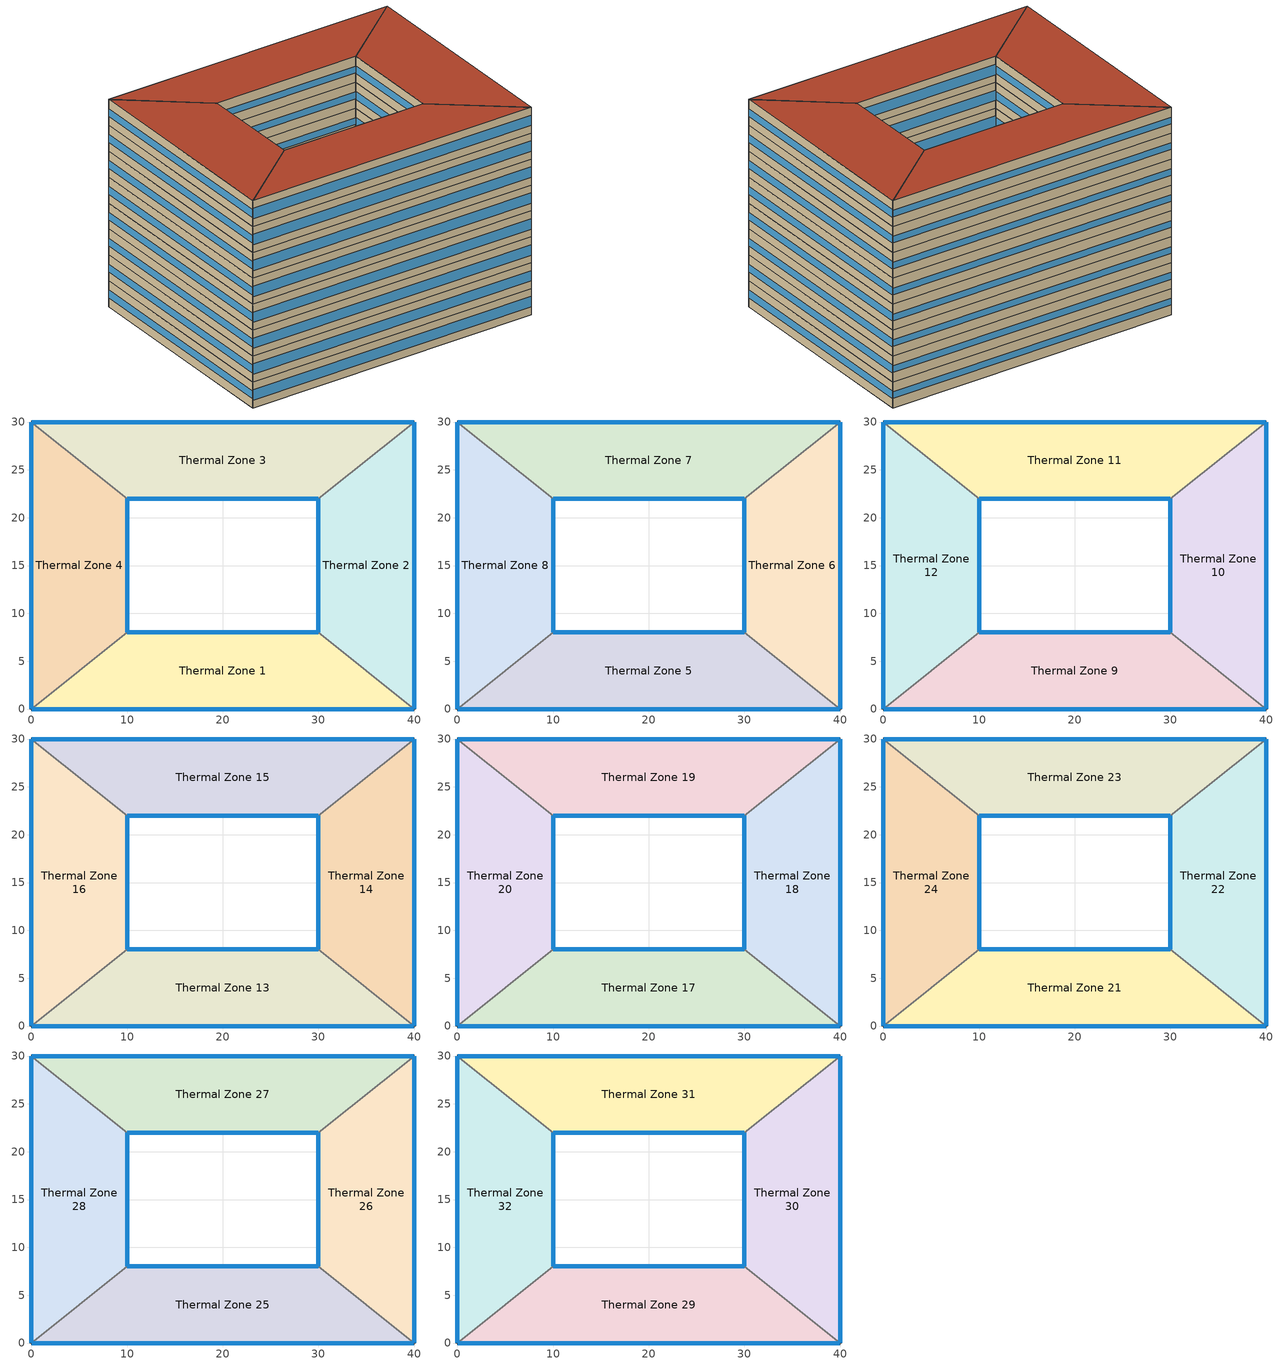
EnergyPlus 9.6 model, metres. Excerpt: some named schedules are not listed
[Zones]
Thermal Zone 1
 floor ground (ExtSlabCarpet): 0,0 10,8 30,8 40,0 z0
 wall outside (Ext Wall): 30,8 10,8 / 0,0 40,0 z0:3.5
 wall to Thermal Zone 4 (Interior Wall): 10,8 0,0 z0:3.5
 wall to Thermal Zone 2 (Interior Wall): 40,0 30,8 z0:3.5
 window (Ext Window): 29.99,8 10.01,8 / 0.01,0 39.99,0 z1.05:2.45
Thermal Zone 2
 floor ground (ExtSlabCarpet): 30,8 30,22 40,30 40,0 z0
 wall outside (Ext Wall): 30,22 30,8 / 40,0 40,30 z0:3.5
 wall to Thermal Zone 3 (Interior Wall): 40,30 30,22 z0:3.5
 window (Ext Window): 30,21.99 30,8.01 / 40,0.01 40,29.99 z1.22:2.27
Thermal Zone 3
 floor ground (ExtSlabCarpet): 10,22 0,30 40,30 30,22 z0
 wall outside (Ext Wall): 40,30 0,30 / 10,22 30,22 z0:3.5
 wall to Thermal Zone 4 (Interior Wall): 0,30 10,22 z0:3.5
 window (Ext Window): 39.99,30 0.01,30 / 10.01,22 29.99,22 z1.31:2.19
Thermal Zone 4
 floor ground (ExtSlabCarpet): 0,30 10,22 10,8 0,0 z0
 wall outside (Ext Wall): 10,8 10,22 / 0,30 0,0 z0:3.5
 window (Ext Window): 10,8.01 10,21.99 / 0,29.99 0,0.01 z1.22:2.27
Thermal Zone 5
 floor to Thermal Zone 1 (Interior Floor): 0,0 10,8 30,8 40,0 z3.5
 wall outside (Ext Wall): 30,8 10,8 / 0,0 40,0 z3.5:7
 wall to Thermal Zone 8 (Interior Wall): 10,8 0,0 z3.5:7
 wall to Thermal Zone 6 (Interior Wall): 40,0 30,8 z3.5:7
 window (Ext Window): 29.99,8 10.01,8 / 0.01,0 39.99,0 z4.55:5.95
Thermal Zone 6
 floor to Thermal Zone 2 (Interior Floor): 30,8 30,22 40,30 40,0 z3.5
 wall outside (Ext Wall): 30,22 30,8 / 40,0 40,30 z3.5:7
 wall to Thermal Zone 7 (Interior Wall): 40,30 30,22 z3.5:7
 window (Ext Window): 30,21.99 30,8.01 / 40,0.01 40,29.99 z4.72:5.77
Thermal Zone 7
 floor to Thermal Zone 3 (Interior Floor): 10,22 0,30 40,30 30,22 z3.5
 wall outside (Ext Wall): 40,30 0,30 / 10,22 30,22 z3.5:7
 wall to Thermal Zone 8 (Interior Wall): 0,30 10,22 z3.5:7
 window (Ext Window): 39.99,30 0.01,30 / 10.01,22 29.99,22 z4.81:5.69
Thermal Zone 8
 floor to Thermal Zone 4 (Interior Floor): 0,30 10,22 10,8 0,0 z3.5
 wall outside (Ext Wall): 10,8 10,22 / 0,30 0,0 z3.5:7
 window (Ext Window): 10,8.01 10,21.99 / 0,29.99 0,0.01 z4.72:5.77
Thermal Zone 9
 floor to Thermal Zone 5 (Interior Floor): 0,0 10,8 30,8 40,0 z7
 wall outside (Ext Wall): 30,8 10,8 / 0,0 40,0 z7:10.5
 wall to Thermal Zone 12 (Interior Wall): 10,8 0,0 z7:10.5
 wall to Thermal Zone 10 (Interior Wall): 40,0 30,8 z7:10.5
 window (Ext Window): 29.99,8 10.01,8 / 0.01,0 39.99,0 z8.05:9.45
Thermal Zone 10
 floor to Thermal Zone 6 (Interior Floor): 30,8 30,22 40,30 40,0 z7
 wall outside (Ext Wall): 30,22 30,8 / 40,0 40,30 z7:10.5
 wall to Thermal Zone 11 (Interior Wall): 40,30 30,22 z7:10.5
 window (Ext Window): 30,21.99 30,8.01 / 40,0.01 40,29.99 z8.22:9.27
Thermal Zone 11
 floor to Thermal Zone 7 (Interior Floor): 10,22 0,30 40,30 30,22 z7
 wall outside (Ext Wall): 40,30 0,30 / 10,22 30,22 z7:10.5
 wall to Thermal Zone 12 (Interior Wall): 0,30 10,22 z7:10.5
 window (Ext Window): 39.99,30 0.01,30 / 10.01,22 29.99,22 z8.31:9.19
Thermal Zone 12
 floor to Thermal Zone 8 (Interior Floor): 0,30 10,22 10,8 0,0 z7
 wall outside (Ext Wall): 10,8 10,22 / 0,30 0,0 z7:10.5
 window (Ext Window): 10,8.01 10,21.99 / 0,29.99 0,0.01 z8.22:9.27
Thermal Zone 13
 floor to Thermal Zone 9 (Interior Floor): 0,0 10,8 30,8 40,0 z10.5
 wall outside (Ext Wall): 30,8 10,8 / 0,0 40,0 z10.5:14
 wall to Thermal Zone 16 (Interior Wall): 10,8 0,0 z10.5:14
 wall to Thermal Zone 14 (Interior Wall): 40,0 30,8 z10.5:14
 window (Ext Window): 29.99,8 10.01,8 / 0.01,0 39.99,0 z11.55:12.95
Thermal Zone 14
 floor to Thermal Zone 10 (Interior Floor): 30,8 30,22 40,30 40,0 z10.5
 wall outside (Ext Wall): 30,22 30,8 / 40,0 40,30 z10.5:14
 wall to Thermal Zone 15 (Interior Wall): 40,30 30,22 z10.5:14
 window (Ext Window): 30,21.99 30,8.01 / 40,0.01 40,29.99 z11.72:12.77
Thermal Zone 15
 floor to Thermal Zone 11 (Interior Floor): 10,22 0,30 40,30 30,22 z10.5
 wall outside (Ext Wall): 40,30 0,30 / 10,22 30,22 z10.5:14
 wall to Thermal Zone 16 (Interior Wall): 0,30 10,22 z10.5:14
 window (Ext Window): 39.99,30 0.01,30 / 10.01,22 29.99,22 z11.81:12.69
Thermal Zone 16
 floor to Thermal Zone 12 (Interior Floor): 0,30 10,22 10,8 0,0 z10.5
 wall outside (Ext Wall): 10,8 10,22 / 0,30 0,0 z10.5:14
 window (Ext Window): 10,8.01 10,21.99 / 0,29.99 0,0.01 z11.72:12.77
Thermal Zone 17
 floor to Thermal Zone 13 (Interior Floor): 0,0 10,8 30,8 40,0 z14
 wall outside (Ext Wall): 30,8 10,8 / 0,0 40,0 z14:17.5
 wall to Thermal Zone 20 (Interior Wall): 10,8 0,0 z14:17.5
 wall to Thermal Zone 18 (Interior Wall): 40,0 30,8 z14:17.5
 window (Ext Window): 29.99,8 10.01,8 / 0.01,0 39.99,0 z15.05:16.45
Thermal Zone 18
 floor to Thermal Zone 14 (Interior Floor): 30,8 30,22 40,30 40,0 z14
 wall outside (Ext Wall): 30,22 30,8 / 40,0 40,30 z14:17.5
 wall to Thermal Zone 19 (Interior Wall): 40,30 30,22 z14:17.5
 window (Ext Window): 30,21.99 30,8.01 / 40,0.01 40,29.99 z15.22:16.27
Thermal Zone 19
 floor to Thermal Zone 15 (Interior Floor): 10,22 0,30 40,30 30,22 z14
 wall outside (Ext Wall): 40,30 0,30 / 10,22 30,22 z14:17.5
 wall to Thermal Zone 20 (Interior Wall): 0,30 10,22 z14:17.5
 window (Ext Window): 39.99,30 0.01,30 / 10.01,22 29.99,22 z15.31:16.19
Thermal Zone 20
 floor to Thermal Zone 16 (Interior Floor): 0,30 10,22 10,8 0,0 z14
 wall outside (Ext Wall): 10,8 10,22 / 0,30 0,0 z14:17.5
 window (Ext Window): 10,8.01 10,21.99 / 0,29.99 0,0.01 z15.22:16.27
Thermal Zone 21
 floor to Thermal Zone 17 (Interior Floor): 0,0 10,8 30,8 40,0 z17.5
 wall outside (Ext Wall): 30,8 10,8 / 0,0 40,0 z17.5:21
 wall to Thermal Zone 24 (Interior Wall): 10,8 0,0 z17.5:21
 wall to Thermal Zone 22 (Interior Wall): 40,0 30,8 z17.5:21
 window (Ext Window): 29.99,8 10.01,8 / 0.01,0 39.99,0 z18.55:19.95
Thermal Zone 22
 floor to Thermal Zone 18 (Interior Floor): 30,8 30,22 40,30 40,0 z17.5
 wall outside (Ext Wall): 30,22 30,8 / 40,0 40,30 z17.5:21
 wall to Thermal Zone 23 (Interior Wall): 40,30 30,22 z17.5:21
 window (Ext Window): 30,21.99 30,8.01 / 40,0.01 40,29.99 z18.72:19.77
Thermal Zone 23
 floor to Thermal Zone 19 (Interior Floor): 10,22 0,30 40,30 30,22 z17.5
 wall outside (Ext Wall): 40,30 0,30 / 10,22 30,22 z17.5:21
 wall to Thermal Zone 24 (Interior Wall): 0,30 10,22 z17.5:21
 window (Ext Window): 39.99,30 0.01,30 / 10.01,22 29.99,22 z18.81:19.69
Thermal Zone 24
 floor to Thermal Zone 20 (Interior Floor): 0,30 10,22 10,8 0,0 z17.5
 wall outside (Ext Wall): 10,8 10,22 / 0,30 0,0 z17.5:21
 window (Ext Window): 10,8.01 10,21.99 / 0,29.99 0,0.01 z18.72:19.77
Thermal Zone 25
 floor to Thermal Zone 21 (Interior Floor): 0,0 10,8 30,8 40,0 z21
 wall outside (Ext Wall): 30,8 10,8 / 0,0 40,0 z21:24.5
 wall to Thermal Zone 28 (Interior Wall): 10,8 0,0 z21:24.5
 wall to Thermal Zone 26 (Interior Wall): 40,0 30,8 z21:24.5
 window (Ext Window): 29.99,8 10.01,8 / 0.01,0 39.99,0 z22.05:23.45
Thermal Zone 26
 floor to Thermal Zone 22 (Interior Floor): 30,8 30,22 40,30 40,0 z21
 wall outside (Ext Wall): 30,22 30,8 / 40,0 40,30 z21:24.5
 wall to Thermal Zone 27 (Interior Wall): 40,30 30,22 z21:24.5
 window (Ext Window): 30,21.99 30,8.01 / 40,0.01 40,29.99 z22.22:23.27
Thermal Zone 27
 floor to Thermal Zone 23 (Interior Floor): 10,22 0,30 40,30 30,22 z21
 wall outside (Ext Wall): 40,30 0,30 / 10,22 30,22 z21:24.5
 wall to Thermal Zone 28 (Interior Wall): 0,30 10,22 z21:24.5
 window (Ext Window): 39.99,30 0.01,30 / 10.01,22 29.99,22 z22.31:23.19
Thermal Zone 28
 floor to Thermal Zone 24 (Interior Floor): 0,30 10,22 10,8 0,0 z21
 wall outside (Ext Wall): 10,8 10,22 / 0,30 0,0 z21:24.5
 window (Ext Window): 10,8.01 10,21.99 / 0,29.99 0,0.01 z22.22:23.27
Thermal Zone 29
 floor to Thermal Zone 25 (Interior Floor): 0,0 10,8 30,8 40,0 z24.5
 wall outside (Ext Wall): 30,8 10,8 / 0,0 40,0 z24.5:28
 wall to Thermal Zone 32 (Interior Wall): 10,8 0,0 z24.5:28
 wall to Thermal Zone 30 (Interior Wall): 40,0 30,8 z24.5:28
 window (Ext Window): 29.99,8 10.01,8 / 0.01,0 39.99,0 z25.55:26.95
 roof outside (Ext Roof): 40,0 30,8 10,8 0,0 z28
Thermal Zone 30
 floor to Thermal Zone 26 (Interior Floor): 30,8 30,22 40,30 40,0 z24.5
 wall outside (Ext Wall): 30,22 30,8 / 40,0 40,30 z24.5:28
 wall to Thermal Zone 31 (Interior Wall): 40,30 30,22 z24.5:28
 window (Ext Window): 30,21.99 30,8.01 / 40,0.01 40,29.99 z25.72:26.77
 roof outside (Ext Roof): 40,0 40,30 30,22 30,8 z28
Thermal Zone 31
 floor to Thermal Zone 27 (Interior Floor): 10,22 0,30 40,30 30,22 z24.5
 wall outside (Ext Wall): 40,30 0,30 / 10,22 30,22 z24.5:28
 wall to Thermal Zone 32 (Interior Wall): 0,30 10,22 z24.5:28
 window (Ext Window): 39.99,30 0.01,30 / 10.01,22 29.99,22 z25.81:26.69
 roof outside (Ext Roof): 30,22 40,30 0,30 10,22 z28
Thermal Zone 32
 floor to Thermal Zone 28 (Interior Floor): 0,30 10,22 10,8 0,0 z24.5
 wall outside (Ext Wall): 10,8 10,22 / 0,30 0,0 z24.5:28
 window (Ext Window): 10,8.01 10,21.99 / 0,29.99 0,0.01 z25.72:26.77
 roof outside (Ext Roof): 0,0 10,8 10,22 0,30 z28
[Building]
Building 1: North Axis {deg}=-0
[Site:Location]
Washington Dc Dulles IntL Ar: Latitude {deg}=38.98; Longitude {deg}=-77.47; Time Zone {hr}=-5; Elevation {m}=82
[SizingPeriod:DesignDay] Month=7; Day of Month=21; Day Type=SummerDesignDay; Daily Dry-Bulb Temperature Range {deltaC}=14.4; Dry-Bulb Temperature Range Modifier Type=DefaultMultipliers; Barometric Pressure {Pa}=86790; Wind Speed {m/s}=5; Wind Direction {deg}=340; Rain Indicator=No; Snow Indicator=No; Daylight Saving Time Indicator=No; Solar Model Indicator=ASHRAETau; ASHRAE Clear Sky Optical Depth for Beam Irradiance (taub)=0.339; ASHRAE Clear Sky Optical Depth for Diffuse Irradiance (taud)=2.366; Begin Environment Reset Mode=FullResetAtBeginEnvironment
Name | Maximum Dry-Bulb Temperature {C} | Humidity Condition Type | Wetbulb or DewPoint at Maximum Dry-Bulb {C} | Enthalpy at Maximum Dry-Bulb {J/kg}
SALT-LAKE-CITY-IAP Ann Clg .4% Condns DB=>MWB | 36.5 | Wetbulb | 17.1
SALT-LAKE-CITY-IAP Ann Clg .4% Condns DP=>MDB | 22.5 | Dewpoint | 15.6
SALT-LAKE-CITY-IAP Ann Clg .4% Condns Enth=>MDB | 30.8 | Enthalpy |  | 59300
SALT-LAKE-CITY-IAP Ann Clg .4% Condns WB=>MDB | 31.2 | Wetbulb | 19
[Material] Thermal Absorptance=0.9
Name | Roughness | Thickness m | Conductivity W/m-K | Density kg/m3 | Specific Heat J/kg-K | Solar Absorptance | Visible Absorptance
wall concrete | MediumRough | 0.2 | 0.5 | 2243 | 837 | 0.65 | 0.65
roof concrete | MediumRough | 0.25 | 0.5 | 2243 | 837 | 0.65 | 0.65
Wall Insulation [30]; Roof Insulation [30] | MediumRough | 0.1693 | 0.049 | 265 | 836.8 | 0.7 | 0.7
F16 Acoustic tile | MediumSmooth | 0.0191 | 0.06 | 368 | 590 | 0.3 | 0.3
M11 100mm lightweight concrete | MediumRough | 0.1016 | 0.53 | 1280 | 840 | 0.5 | 0.5
MAT-CC05 4 HW CONCRETE | Rough | 0.1016 | 1.311 | 2240 | 836.8 | 0.85 | 0.85
G01a 19mm gypsum board | MediumSmooth | 0.019 | 0.16 | 800 | 1090 | 0.4 | 0.4
[Material:AirGap]
Name | Thermal Resistance m2-K/W
F04 Wall air space resistance | 0.15
F05 Ceiling air space resistance | 0.18
[Material:NoMass]
CP02 CARPET PAD: Roughness=Smooth; Thermal Resistance m2-K/W=0.1; Thermal Absorptance=0.9; Solar Absorptance=0.8; Visible Absorptance=0.8
[WindowMaterial:SimpleGlazingSystem]
Window Material Simple Glazing System: U-Factor W/m2-K=1.8; Solar Heat Gain Coefficient=0.35
[Construction]
Ext Roof: roof concrete, Roof Insulation [30]
Ext Wall: wall concrete, Wall Insulation [30]
Ext Window: Window Material Simple Glazing System
ExtSlabCarpet: MAT-CC05 4 HW CONCRETE, CP02 CARPET PAD
Interior Floor: F16 Acoustic tile, F05 Ceiling air space resistance, M11 100mm lightweight concrete
Interior Wall: G01a 19mm gypsum board, F04 Wall air space resistance, G01a 19mm gypsum board
[Zone]
Thermal Zone 1; Thermal Zone 2; Thermal Zone 3; Thermal Zone 4: 0, 0, 0, 0, , 1, , , , , , Yes
Thermal Zone 5; Thermal Zone 6; Thermal Zone 7; Thermal Zone 8: 0, 0, 0, 3.5, , 1, , , , , , Yes
Thermal Zone 9; Thermal Zone 10; Thermal Zone 11; Thermal Zone 12: 0, 0, 0, 7, , 1, , , , , , Yes
Thermal Zone 13; Thermal Zone 14; Thermal Zone 15; Thermal Zone 16: 0, 0, 0, 10.5, , 1, , , , , , Yes
Thermal Zone 17; Thermal Zone 18; Thermal Zone 19; Thermal Zone 20: 0, 0, 0, 14, , 1, , , , , , Yes
Thermal Zone 21; Thermal Zone 22; Thermal Zone 23; Thermal Zone 24: 0, 0, 0, 17.5, , 1, , , , , , Yes
Thermal Zone 25; Thermal Zone 26; Thermal Zone 27; Thermal Zone 28: 0, 0, 0, 21, , 1, , , , , , Yes
Thermal Zone 29; Thermal Zone 30; Thermal Zone 31; Thermal Zone 32: 0, 0, 0, 24.5, , 1, , , , , , Yes
[ZoneControl:Thermostat] Temperature Difference Between Cutout And Setpoint deltaC=0
Name | Zone or ZoneList | Control Type Schedule | Control 1
Thermal Zone 1 Thermostat | Thermal Zone 1 | Thermal Zone 1 Thermostat Schedule | Thermostat Setpoint Dual Setpoint 1
Thermal Zone 2 Thermostat | Thermal Zone 2 | Thermal Zone 2 Thermostat Schedule | Thermostat Setpoint Dual Setpoint 2
Thermal Zone 3 Thermostat | Thermal Zone 3 | Thermal Zone 3 Thermostat Schedule | Thermostat Setpoint Dual Setpoint 3
Thermal Zone 4 Thermostat | Thermal Zone 4 | Thermal Zone 4 Thermostat Schedule | Thermostat Setpoint Dual Setpoint 4
Thermal Zone 5 Thermostat | Thermal Zone 5 | Thermal Zone 5 Thermostat Schedule | Thermostat Setpoint Dual Setpoint 5
Thermal Zone 6 Thermostat | Thermal Zone 6 | Thermal Zone 6 Thermostat Schedule | Thermostat Setpoint Dual Setpoint 6
Thermal Zone 7 Thermostat | Thermal Zone 7 | Thermal Zone 7 Thermostat Schedule | Thermostat Setpoint Dual Setpoint 7
Thermal Zone 8 Thermostat | Thermal Zone 8 | Thermal Zone 8 Thermostat Schedule | Thermostat Setpoint Dual Setpoint 8
Thermal Zone 9 Thermostat | Thermal Zone 9 | Thermal Zone 9 Thermostat Schedule | Thermostat Setpoint Dual Setpoint 9
Thermal Zone 10 Thermostat | Thermal Zone 10 | Thermal Zone 10 Thermostat Schedule | Thermostat Setpoint Dual Setpoint 10
Thermal Zone 11 Thermostat | Thermal Zone 11 | Thermal Zone 11 Thermostat Schedule | Thermostat Setpoint Dual Setpoint 11
Thermal Zone 12 Thermostat | Thermal Zone 12 | Thermal Zone 12 Thermostat Schedule | Thermostat Setpoint Dual Setpoint 12
Thermal Zone 13 Thermostat | Thermal Zone 13 | Thermal Zone 13 Thermostat Schedule | Thermostat Setpoint Dual Setpoint 13
Thermal Zone 14 Thermostat | Thermal Zone 14 | Thermal Zone 14 Thermostat Schedule | Thermostat Setpoint Dual Setpoint 14
Thermal Zone 15 Thermostat | Thermal Zone 15 | Thermal Zone 15 Thermostat Schedule | Thermostat Setpoint Dual Setpoint 15
Thermal Zone 16 Thermostat | Thermal Zone 16 | Thermal Zone 16 Thermostat Schedule | Thermostat Setpoint Dual Setpoint 16
Thermal Zone 17 Thermostat | Thermal Zone 17 | Thermal Zone 17 Thermostat Schedule | Thermostat Setpoint Dual Setpoint 17
Thermal Zone 18 Thermostat | Thermal Zone 18 | Thermal Zone 18 Thermostat Schedule | Thermostat Setpoint Dual Setpoint 18
Thermal Zone 19 Thermostat | Thermal Zone 19 | Thermal Zone 19 Thermostat Schedule | Thermostat Setpoint Dual Setpoint 19
Thermal Zone 20 Thermostat | Thermal Zone 20 | Thermal Zone 20 Thermostat Schedule | Thermostat Setpoint Dual Setpoint 20
Thermal Zone 21 Thermostat | Thermal Zone 21 | Thermal Zone 21 Thermostat Schedule | Thermostat Setpoint Dual Setpoint 21
Thermal Zone 22 Thermostat | Thermal Zone 22 | Thermal Zone 22 Thermostat Schedule | Thermostat Setpoint Dual Setpoint 22
Thermal Zone 23 Thermostat | Thermal Zone 23 | Thermal Zone 23 Thermostat Schedule | Thermostat Setpoint Dual Setpoint 23
Thermal Zone 24 Thermostat | Thermal Zone 24 | Thermal Zone 24 Thermostat Schedule | Thermostat Setpoint Dual Setpoint 24
Thermal Zone 25 Thermostat | Thermal Zone 25 | Thermal Zone 25 Thermostat Schedule | Thermostat Setpoint Dual Setpoint 25
Thermal Zone 26 Thermostat | Thermal Zone 26 | Thermal Zone 26 Thermostat Schedule | Thermostat Setpoint Dual Setpoint 26
Thermal Zone 27 Thermostat | Thermal Zone 27 | Thermal Zone 27 Thermostat Schedule | Thermostat Setpoint Dual Setpoint 27
Thermal Zone 28 Thermostat | Thermal Zone 28 | Thermal Zone 28 Thermostat Schedule | Thermostat Setpoint Dual Setpoint 28
Thermal Zone 29 Thermostat | Thermal Zone 29 | Thermal Zone 29 Thermostat Schedule | Thermostat Setpoint Dual Setpoint 29
Thermal Zone 30 Thermostat | Thermal Zone 30 | Thermal Zone 30 Thermostat Schedule | Thermostat Setpoint Dual Setpoint 30
Thermal Zone 31 Thermostat | Thermal Zone 31 | Thermal Zone 31 Thermostat Schedule | Thermostat Setpoint Dual Setpoint 31
Thermal Zone 32 Thermostat | Thermal Zone 32 | Thermal Zone 32 Thermostat Schedule | Thermostat Setpoint Dual Setpoint 32
[ThermostatSetpoint:DualSetpoint]
Name | Heating Setpoint Temperature Schedule | Cooling Setpoint Temperature Schedule
Thermostat Setpoint Dual Setpoint 1 | HtgSetp 1 | ClgSetp 1
Thermostat Setpoint Dual Setpoint 2 | HtgSetp 2 | ClgSetp 2
Thermostat Setpoint Dual Setpoint 3 | HtgSetp 3 | ClgSetp 3
Thermostat Setpoint Dual Setpoint 4 | HtgSetp 4 | ClgSetp 4
Thermostat Setpoint Dual Setpoint 5 | HtgSetp 5 | ClgSetp 5
Thermostat Setpoint Dual Setpoint 6 | HtgSetp 6 | ClgSetp 6
Thermostat Setpoint Dual Setpoint 7 | HtgSetp 7 | ClgSetp 7
Thermostat Setpoint Dual Setpoint 8 | HtgSetp 8 | ClgSetp 8
Thermostat Setpoint Dual Setpoint 9 | HtgSetp 9 | ClgSetp 9
Thermostat Setpoint Dual Setpoint 10 | HtgSetp 10 | ClgSetp 10
Thermostat Setpoint Dual Setpoint 11 | HtgSetp 11 | ClgSetp 11
Thermostat Setpoint Dual Setpoint 12 | HtgSetp 12 | ClgSetp 12
Thermostat Setpoint Dual Setpoint 13 | HtgSetp 13 | ClgSetp 13
Thermostat Setpoint Dual Setpoint 14 | HtgSetp 14 | ClgSetp 14
Thermostat Setpoint Dual Setpoint 15 | HtgSetp 15 | ClgSetp 15
Thermostat Setpoint Dual Setpoint 16 | HtgSetp 16 | ClgSetp 16
Thermostat Setpoint Dual Setpoint 17 | HtgSetp 17 | ClgSetp 17
Thermostat Setpoint Dual Setpoint 18 | HtgSetp 18 | ClgSetp 18
Thermostat Setpoint Dual Setpoint 19 | HtgSetp 19 | ClgSetp 19
Thermostat Setpoint Dual Setpoint 20 | HtgSetp 20 | ClgSetp 20
Thermostat Setpoint Dual Setpoint 21 | HtgSetp 21 | ClgSetp 21
Thermostat Setpoint Dual Setpoint 22 | HtgSetp 22 | ClgSetp 22
Thermostat Setpoint Dual Setpoint 23 | HtgSetp 23 | ClgSetp 23
Thermostat Setpoint Dual Setpoint 24 | HtgSetp 24 | ClgSetp 24
Thermostat Setpoint Dual Setpoint 25 | HtgSetp 25 | ClgSetp 25
Thermostat Setpoint Dual Setpoint 26 | HtgSetp 26 | ClgSetp 26
Thermostat Setpoint Dual Setpoint 27 | HtgSetp 27 | ClgSetp 27
Thermostat Setpoint Dual Setpoint 28 | HtgSetp 28 | ClgSetp 28
Thermostat Setpoint Dual Setpoint 29 | HtgSetp 29 | ClgSetp 29
Thermostat Setpoint Dual Setpoint 30 | HtgSetp 30 | ClgSetp 30
Thermostat Setpoint Dual Setpoint 31 | HtgSetp 31 | ClgSetp 31
Thermostat Setpoint Dual Setpoint 32 | HtgSetp 32 | ClgSetp 32
[Zone equipment]
Thermal Zone 1: VRF Zone Terminal 1
Thermal Zone 2: VRF Zone Terminal 2
Thermal Zone 3: VRF Zone Terminal 3
Thermal Zone 4: VRF Zone Terminal 4
Thermal Zone 5: VRF Zone Terminal 5
Thermal Zone 6: VRF Zone Terminal 6
Thermal Zone 7: VRF Zone Terminal 7
Thermal Zone 8: VRF Zone Terminal 8
Thermal Zone 9: VRF Zone Terminal 9
Thermal Zone 10: VRF Zone Terminal 10
Thermal Zone 11: VRF Zone Terminal 11
Thermal Zone 12: VRF Zone Terminal 12
Thermal Zone 13: VRF Zone Terminal 13
Thermal Zone 14: VRF Zone Terminal 14
Thermal Zone 15: VRF Zone Terminal 15
Thermal Zone 16: VRF Zone Terminal 16
Thermal Zone 17: VRF Zone Terminal 17
Thermal Zone 18: VRF Zone Terminal 18
Thermal Zone 19: VRF Zone Terminal 19
Thermal Zone 20: VRF Zone Terminal 20
Thermal Zone 21: VRF Zone Terminal 21
Thermal Zone 22: VRF Zone Terminal 22
Thermal Zone 23: VRF Zone Terminal 23
Thermal Zone 24: VRF Zone Terminal 24
Thermal Zone 25: VRF Zone Terminal 25
Thermal Zone 26: VRF Zone Terminal 26
Thermal Zone 27: VRF Zone Terminal 27
Thermal Zone 28: VRF Zone Terminal 28
Thermal Zone 29: VRF Zone Terminal 29
Thermal Zone 30: VRF Zone Terminal 30
Thermal Zone 31: VRF Zone Terminal 31
Thermal Zone 32: VRF Zone Terminal 32
[Sizing:Zone] Zone Cooling Design Supply Air Temperature Input Method=SupplyAirTemperature; Zone Cooling Design Supply Air Temperature C=14; Zone Cooling Design Supply Air Temperature Difference deltaC=11.11; Zone Heating Design Supply Air Temperature Input Method=SupplyAirTemperature; Zone Heating Design Supply Air Temperature C=45; Zone Heating Design Supply Air Temperature Difference deltaC=11.11; Zone Cooling Design Supply Air Humidity Ratio kgWater/kgDryAir=0.0085; Zone Heating Design Supply Air Humidity Ratio kgWater/kgDryAir=0.008; Cooling Design Air Flow Method=DesignDay; Cooling Design Air Flow Rate m3/s=0; Cooling Minimum Air Flow per Zone Floor Area m3/s-m2=0.000762; Cooling Minimum Air Flow m3/s=0; Cooling Minimum Air Flow Fraction=0; Heating Design Air Flow Method=DesignDay; Heating Design Air Flow Rate m3/s=0; Heating Maximum Air Flow per Zone Floor Area m3/s-m2=0.002032; Heating Maximum Air Flow m3/s=0.141576; Heating Maximum Air Flow Fraction=0.3; Account for Dedicated Outdoor Air System=No
Name | Design Specification Outdoor Air Object
Thermal Zone 1 | Ventilation 1
Thermal Zone 2 | Ventilation 2
Thermal Zone 3 | Ventilation 3
Thermal Zone 4 | Ventilation 4
Thermal Zone 5 | Ventilation 5
Thermal Zone 6 | Ventilation 6
Thermal Zone 7 | Ventilation 7
Thermal Zone 8 | Ventilation 8
Thermal Zone 9 | Ventilation 9
Thermal Zone 10 | Ventilation 10
Thermal Zone 11 | Ventilation 11
Thermal Zone 12 | Ventilation 12
Thermal Zone 13 | Ventilation 13
Thermal Zone 14 | Ventilation 14
Thermal Zone 15 | Ventilation 15
Thermal Zone 16 | Ventilation 16
Thermal Zone 17 | Ventilation 17
Thermal Zone 18 | Ventilation 18
Thermal Zone 19 | Ventilation 19
Thermal Zone 20 | Ventilation 20
Thermal Zone 21 | Ventilation 21
Thermal Zone 22 | Ventilation 22
Thermal Zone 23 | Ventilation 23
Thermal Zone 24 | Ventilation 24
Thermal Zone 25 | Ventilation 25
Thermal Zone 26 | Ventilation 26
Thermal Zone 27 | Ventilation 27
Thermal Zone 28 | Ventilation 28
Thermal Zone 29 | Ventilation 29
Thermal Zone 30 | Ventilation 30
Thermal Zone 31 | Ventilation 31
Thermal Zone 32 | Ventilation 32
[DesignSpecification:OutdoorAir] Outdoor Air Method=Sum; Outdoor Air Flow per Person m3/s-person=0; Outdoor Air Flow per Zone Floor Area m3/s-m2=0; Outdoor Air Flow per Zone m3/s=0; Outdoor Air Flow Air Changes per Hour 1/hr=1.2
Ventilation 1; Ventilation 2; Ventilation 3; Ventilation 4; Ventilation 5; Ventilation 6; Ventilation 7; Ventilation 8; Ventilation 9; Ventilation 10; Ventilation 11; Ventilation 12; Ventilation 13; Ventilation 14; Ventilation 15; Ventilation 16; Ventilation 17; Ventilation 18; Ventilation 19; Ventilation 20; Ventilation 21; Ventilation 22; Ventilation 23; Ventilation 24; Ventilation 25; Ventilation 26; Ventilation 27; Ventilation 28; Ventilation 29; Ventilation 30; Ventilation 31; Ventilation 32
[Schedule:Week:Daily]
HtgSetp 1 Week Rule - Jan1-Dec31: HtgSetp Default Schedule 1, HtgSetp Default Schedule 1, HtgSetp Default Schedule 1, HtgSetp Default Schedule 1, HtgSetp Default Schedule 1, HtgSetp Default Schedule 1, HtgSetp Default Schedule 1, HtgSetp Default Schedule 1, HtgSetp Summer Design Day 1, HtgSetp Winter Design Day 1, HtgSetp Default Schedule 1, HtgSetp Default Schedule 1
ClgSetp 1 Week Rule - Jan1-Dec31: ClgSetp Default Schedule 1, ClgSetp Default Schedule 1, ClgSetp Default Schedule 1, ClgSetp Default Schedule 1, ClgSetp Default Schedule 1, ClgSetp Default Schedule 1, ClgSetp Default Schedule 1, ClgSetp Default Schedule 1, ClgSetp Summer Design Day 1, ClgSetp Winter Design Day 1, ClgSetp Default Schedule 1, ClgSetp Default Schedule 1
HtgSetp 2 Week Rule - Jan1-Dec31: HtgSetp Default Schedule 2, HtgSetp Default Schedule 2, HtgSetp Default Schedule 2, HtgSetp Default Schedule 2, HtgSetp Default Schedule 2, HtgSetp Default Schedule 2, HtgSetp Default Schedule 2, HtgSetp Default Schedule 2, HtgSetp Summer Design Day 2, HtgSetp Winter Design Day 2, HtgSetp Default Schedule 2, HtgSetp Default Schedule 2
ClgSetp 2 Week Rule - Jan1-Dec31: ClgSetp Default Schedule 2, ClgSetp Default Schedule 2, ClgSetp Default Schedule 2, ClgSetp Default Schedule 2, ClgSetp Default Schedule 2, ClgSetp Default Schedule 2, ClgSetp Default Schedule 2, ClgSetp Default Schedule 2, ClgSetp Summer Design Day 2, ClgSetp Winter Design Day 2, ClgSetp Default Schedule 2, ClgSetp Default Schedule 2
HtgSetp 3 Week Rule - Jan1-Dec31: HtgSetp Default Schedule 3, HtgSetp Default Schedule 3, HtgSetp Default Schedule 3, HtgSetp Default Schedule 3, HtgSetp Default Schedule 3, HtgSetp Default Schedule 3, HtgSetp Default Schedule 3, HtgSetp Default Schedule 3, HtgSetp Summer Design Day 3, HtgSetp Winter Design Day 3, HtgSetp Default Schedule 3, HtgSetp Default Schedule 3
ClgSetp 3 Week Rule - Jan1-Dec31: ClgSetp Default Schedule 3, ClgSetp Default Schedule 3, ClgSetp Default Schedule 3, ClgSetp Default Schedule 3, ClgSetp Default Schedule 3, ClgSetp Default Schedule 3, ClgSetp Default Schedule 3, ClgSetp Default Schedule 3, ClgSetp Summer Design Day 3, ClgSetp Winter Design Day 3, ClgSetp Default Schedule 3, ClgSetp Default Schedule 3
HtgSetp 4 Week Rule - Jan1-Dec31: HtgSetp Default Schedule 4, HtgSetp Default Schedule 4, HtgSetp Default Schedule 4, HtgSetp Default Schedule 4, HtgSetp Default Schedule 4, HtgSetp Default Schedule 4, HtgSetp Default Schedule 4, HtgSetp Default Schedule 4, HtgSetp Summer Design Day 4, HtgSetp Winter Design Day 4, HtgSetp Default Schedule 4, HtgSetp Default Schedule 4
ClgSetp 4 Week Rule - Jan1-Dec31: ClgSetp Default Schedule 4, ClgSetp Default Schedule 4, ClgSetp Default Schedule 4, ClgSetp Default Schedule 4, ClgSetp Default Schedule 4, ClgSetp Default Schedule 4, ClgSetp Default Schedule 4, ClgSetp Default Schedule 4, ClgSetp Summer Design Day 4, ClgSetp Winter Design Day 4, ClgSetp Default Schedule 4, ClgSetp Default Schedule 4
HtgSetp 5 Week Rule - Jan1-Dec31: HtgSetp Default Schedule 5, HtgSetp Default Schedule 5, HtgSetp Default Schedule 5, HtgSetp Default Schedule 5, HtgSetp Default Schedule 5, HtgSetp Default Schedule 5, HtgSetp Default Schedule 5, HtgSetp Default Schedule 5, HtgSetp Summer Design Day 5, HtgSetp Winter Design Day 5, HtgSetp Default Schedule 5, HtgSetp Default Schedule 5
ClgSetp 5 Week Rule - Jan1-Dec31: ClgSetp Default Schedule 5, ClgSetp Default Schedule 5, ClgSetp Default Schedule 5, ClgSetp Default Schedule 5, ClgSetp Default Schedule 5, ClgSetp Default Schedule 5, ClgSetp Default Schedule 5, ClgSetp Default Schedule 5, ClgSetp Summer Design Day 5, ClgSetp Winter Design Day 5, ClgSetp Default Schedule 5, ClgSetp Default Schedule 5
HtgSetp 6 Week Rule - Jan1-Dec31: HtgSetp Default Schedule 6, HtgSetp Default Schedule 6, HtgSetp Default Schedule 6, HtgSetp Default Schedule 6, HtgSetp Default Schedule 6, HtgSetp Default Schedule 6, HtgSetp Default Schedule 6, HtgSetp Default Schedule 6, HtgSetp Summer Design Day 6, HtgSetp Winter Design Day 6, HtgSetp Default Schedule 6, HtgSetp Default Schedule 6
ClgSetp 6 Week Rule - Jan1-Dec31: ClgSetp Default Schedule 6, ClgSetp Default Schedule 6, ClgSetp Default Schedule 6, ClgSetp Default Schedule 6, ClgSetp Default Schedule 6, ClgSetp Default Schedule 6, ClgSetp Default Schedule 6, ClgSetp Default Schedule 6, ClgSetp Summer Design Day 6, ClgSetp Winter Design Day 6, ClgSetp Default Schedule 6, ClgSetp Default Schedule 6
HtgSetp 7 Week Rule - Jan1-Dec31: HtgSetp Default Schedule 7, HtgSetp Default Schedule 7, HtgSetp Default Schedule 7, HtgSetp Default Schedule 7, HtgSetp Default Schedule 7, HtgSetp Default Schedule 7, HtgSetp Default Schedule 7, HtgSetp Default Schedule 7, HtgSetp Summer Design Day 7, HtgSetp Winter Design Day 7, HtgSetp Default Schedule 7, HtgSetp Default Schedule 7
ClgSetp 7 Week Rule - Jan1-Dec31: ClgSetp Default Schedule 7, ClgSetp Default Schedule 7, ClgSetp Default Schedule 7, ClgSetp Default Schedule 7, ClgSetp Default Schedule 7, ClgSetp Default Schedule 7, ClgSetp Default Schedule 7, ClgSetp Default Schedule 7, ClgSetp Summer Design Day 7, ClgSetp Winter Design Day 7, ClgSetp Default Schedule 7, ClgSetp Default Schedule 7
HtgSetp 8 Week Rule - Jan1-Dec31: HtgSetp Default Schedule 8, HtgSetp Default Schedule 8, HtgSetp Default Schedule 8, HtgSetp Default Schedule 8, HtgSetp Default Schedule 8, HtgSetp Default Schedule 8, HtgSetp Default Schedule 8, HtgSetp Default Schedule 8, HtgSetp Summer Design Day 8, HtgSetp Winter Design Day 8, HtgSetp Default Schedule 8, HtgSetp Default Schedule 8
ClgSetp 8 Week Rule - Jan1-Dec31: ClgSetp Default Schedule 8, ClgSetp Default Schedule 8, ClgSetp Default Schedule 8, ClgSetp Default Schedule 8, ClgSetp Default Schedule 8, ClgSetp Default Schedule 8, ClgSetp Default Schedule 8, ClgSetp Default Schedule 8, ClgSetp Summer Design Day 8, ClgSetp Winter Design Day 8, ClgSetp Default Schedule 8, ClgSetp Default Schedule 8
HtgSetp 9 Week Rule - Jan1-Dec31: HtgSetp Default Schedule 9, HtgSetp Default Schedule 9, HtgSetp Default Schedule 9, HtgSetp Default Schedule 9, HtgSetp Default Schedule 9, HtgSetp Default Schedule 9, HtgSetp Default Schedule 9, HtgSetp Default Schedule 9, HtgSetp Summer Design Day 9, HtgSetp Winter Design Day 9, HtgSetp Default Schedule 9, HtgSetp Default Schedule 9
ClgSetp 9 Week Rule - Jan1-Dec31: ClgSetp Default Schedule 9, ClgSetp Default Schedule 9, ClgSetp Default Schedule 9, ClgSetp Default Schedule 9, ClgSetp Default Schedule 9, ClgSetp Default Schedule 9, ClgSetp Default Schedule 9, ClgSetp Default Schedule 9, ClgSetp Summer Design Day 9, ClgSetp Winter Design Day 9, ClgSetp Default Schedule 9, ClgSetp Default Schedule 9
HtgSetp 10 Week Rule - Jan1-Dec31: HtgSetp Default Schedule 10, HtgSetp Default Schedule 10, HtgSetp Default Schedule 10, HtgSetp Default Schedule 10, HtgSetp Default Schedule 10, HtgSetp Default Schedule 10, HtgSetp Default Schedule 10, HtgSetp Default Schedule 10, HtgSetp Summer Design Day 10, HtgSetp Winter Design Day 10, HtgSetp Default Schedule 10, HtgSetp Default Schedule 10
ClgSetp 10 Week Rule - Jan1-Dec31: ClgSetp Default Schedule 10, ClgSetp Default Schedule 10, ClgSetp Default Schedule 10, ClgSetp Default Schedule 10, ClgSetp Default Schedule 10, ClgSetp Default Schedule 10, ClgSetp Default Schedule 10, ClgSetp Default Schedule 10, ClgSetp Summer Design Day 10, ClgSetp Winter Design Day 10, ClgSetp Default Schedule 10, ClgSetp Default Schedule 10
HtgSetp 11 Week Rule - Jan1-Dec31: HtgSetp Default Schedule 11, HtgSetp Default Schedule 11, HtgSetp Default Schedule 11, HtgSetp Default Schedule 11, HtgSetp Default Schedule 11, HtgSetp Default Schedule 11, HtgSetp Default Schedule 11, HtgSetp Default Schedule 11, HtgSetp Summer Design Day 11, HtgSetp Winter Design Day 11, HtgSetp Default Schedule 11, HtgSetp Default Schedule 11
ClgSetp 11 Week Rule - Jan1-Dec31: ClgSetp Default Schedule 11, ClgSetp Default Schedule 11, ClgSetp Default Schedule 11, ClgSetp Default Schedule 11, ClgSetp Default Schedule 11, ClgSetp Default Schedule 11, ClgSetp Default Schedule 11, ClgSetp Default Schedule 11, ClgSetp Summer Design Day 11, ClgSetp Winter Design Day 11, ClgSetp Default Schedule 11, ClgSetp Default Schedule 11
HtgSetp 12 Week Rule - Jan1-Dec31: HtgSetp Default Schedule 12, HtgSetp Default Schedule 12, HtgSetp Default Schedule 12, HtgSetp Default Schedule 12, HtgSetp Default Schedule 12, HtgSetp Default Schedule 12, HtgSetp Default Schedule 12, HtgSetp Default Schedule 12, HtgSetp Summer Design Day 12, HtgSetp Winter Design Day 12, HtgSetp Default Schedule 12, HtgSetp Default Schedule 12
ClgSetp 12 Week Rule - Jan1-Dec31: ClgSetp Default Schedule 12, ClgSetp Default Schedule 12, ClgSetp Default Schedule 12, ClgSetp Default Schedule 12, ClgSetp Default Schedule 12, ClgSetp Default Schedule 12, ClgSetp Default Schedule 12, ClgSetp Default Schedule 12, ClgSetp Summer Design Day 12, ClgSetp Winter Design Day 12, ClgSetp Default Schedule 12, ClgSetp Default Schedule 12
HtgSetp 13 Week Rule - Jan1-Dec31: HtgSetp Default Schedule 13, HtgSetp Default Schedule 13, HtgSetp Default Schedule 13, HtgSetp Default Schedule 13, HtgSetp Default Schedule 13, HtgSetp Default Schedule 13, HtgSetp Default Schedule 13, HtgSetp Default Schedule 13, HtgSetp Summer Design Day 13, HtgSetp Winter Design Day 13, HtgSetp Default Schedule 13, HtgSetp Default Schedule 13
ClgSetp 13 Week Rule - Jan1-Dec31: ClgSetp Default Schedule 13, ClgSetp Default Schedule 13, ClgSetp Default Schedule 13, ClgSetp Default Schedule 13, ClgSetp Default Schedule 13, ClgSetp Default Schedule 13, ClgSetp Default Schedule 13, ClgSetp Default Schedule 13, ClgSetp Summer Design Day 13, ClgSetp Winter Design Day 13, ClgSetp Default Schedule 13, ClgSetp Default Schedule 13
HtgSetp 14 Week Rule - Jan1-Dec31: HtgSetp Default Schedule 14, HtgSetp Default Schedule 14, HtgSetp Default Schedule 14, HtgSetp Default Schedule 14, HtgSetp Default Schedule 14, HtgSetp Default Schedule 14, HtgSetp Default Schedule 14, HtgSetp Default Schedule 14, HtgSetp Summer Design Day 14, HtgSetp Winter Design Day 14, HtgSetp Default Schedule 14, HtgSetp Default Schedule 14
ClgSetp 14 Week Rule - Jan1-Dec31: ClgSetp Default Schedule 14, ClgSetp Default Schedule 14, ClgSetp Default Schedule 14, ClgSetp Default Schedule 14, ClgSetp Default Schedule 14, ClgSetp Default Schedule 14, ClgSetp Default Schedule 14, ClgSetp Default Schedule 14, ClgSetp Summer Design Day 14, ClgSetp Winter Design Day 14, ClgSetp Default Schedule 14, ClgSetp Default Schedule 14
HtgSetp 15 Week Rule - Jan1-Dec31: HtgSetp Default Schedule 15, HtgSetp Default Schedule 15, HtgSetp Default Schedule 15, HtgSetp Default Schedule 15, HtgSetp Default Schedule 15, HtgSetp Default Schedule 15, HtgSetp Default Schedule 15, HtgSetp Default Schedule 15, HtgSetp Summer Design Day 15, HtgSetp Winter Design Day 15, HtgSetp Default Schedule 15, HtgSetp Default Schedule 15
ClgSetp 15 Week Rule - Jan1-Dec31: ClgSetp Default Schedule 15, ClgSetp Default Schedule 15, ClgSetp Default Schedule 15, ClgSetp Default Schedule 15, ClgSetp Default Schedule 15, ClgSetp Default Schedule 15, ClgSetp Default Schedule 15, ClgSetp Default Schedule 15, ClgSetp Summer Design Day 15, ClgSetp Winter Design Day 15, ClgSetp Default Schedule 15, ClgSetp Default Schedule 15
HtgSetp 16 Week Rule - Jan1-Dec31: HtgSetp Default Schedule 16, HtgSetp Default Schedule 16, HtgSetp Default Schedule 16, HtgSetp Default Schedule 16, HtgSetp Default Schedule 16, HtgSetp Default Schedule 16, HtgSetp Default Schedule 16, HtgSetp Default Schedule 16, HtgSetp Summer Design Day 16, HtgSetp Winter Design Day 16, HtgSetp Default Schedule 16, HtgSetp Default Schedule 16
ClgSetp 16 Week Rule - Jan1-Dec31: ClgSetp Default Schedule 16, ClgSetp Default Schedule 16, ClgSetp Default Schedule 16, ClgSetp Default Schedule 16, ClgSetp Default Schedule 16, ClgSetp Default Schedule 16, ClgSetp Default Schedule 16, ClgSetp Default Schedule 16, ClgSetp Summer Design Day 16, ClgSetp Winter Design Day 16, ClgSetp Default Schedule 16, ClgSetp Default Schedule 16
HtgSetp 17 Week Rule - Jan1-Dec31: HtgSetp Default Schedule 17, HtgSetp Default Schedule 17, HtgSetp Default Schedule 17, HtgSetp Default Schedule 17, HtgSetp Default Schedule 17, HtgSetp Default Schedule 17, HtgSetp Default Schedule 17, HtgSetp Default Schedule 17, HtgSetp Summer Design Day 17, HtgSetp Winter Design Day 17, HtgSetp Default Schedule 17, HtgSetp Default Schedule 17
ClgSetp 17 Week Rule - Jan1-Dec31: ClgSetp Default Schedule 17, ClgSetp Default Schedule 17, ClgSetp Default Schedule 17, ClgSetp Default Schedule 17, ClgSetp Default Schedule 17, ClgSetp Default Schedule 17, ClgSetp Default Schedule 17, ClgSetp Default Schedule 17, ClgSetp Summer Design Day 17, ClgSetp Winter Design Day 17, ClgSetp Default Schedule 17, ClgSetp Default Schedule 17
HtgSetp 18 Week Rule - Jan1-Dec31: HtgSetp Default Schedule 18, HtgSetp Default Schedule 18, HtgSetp Default Schedule 18, HtgSetp Default Schedule 18, HtgSetp Default Schedule 18, HtgSetp Default Schedule 18, HtgSetp Default Schedule 18, HtgSetp Default Schedule 18, HtgSetp Summer Design Day 18, HtgSetp Winter Design Day 18, HtgSetp Default Schedule 18, HtgSetp Default Schedule 18
ClgSetp 18 Week Rule - Jan1-Dec31: ClgSetp Default Schedule 18, ClgSetp Default Schedule 18, ClgSetp Default Schedule 18, ClgSetp Default Schedule 18, ClgSetp Default Schedule 18, ClgSetp Default Schedule 18, ClgSetp Default Schedule 18, ClgSetp Default Schedule 18, ClgSetp Summer Design Day 18, ClgSetp Winter Design Day 18, ClgSetp Default Schedule 18, ClgSetp Default Schedule 18
HtgSetp 19 Week Rule - Jan1-Dec31: HtgSetp Default Schedule 19, HtgSetp Default Schedule 19, HtgSetp Default Schedule 19, HtgSetp Default Schedule 19, HtgSetp Default Schedule 19, HtgSetp Default Schedule 19, HtgSetp Default Schedule 19, HtgSetp Default Schedule 19, HtgSetp Summer Design Day 19, HtgSetp Winter Design Day 19, HtgSetp Default Schedule 19, HtgSetp Default Schedule 19
ClgSetp 19 Week Rule - Jan1-Dec31: ClgSetp Default Schedule 19, ClgSetp Default Schedule 19, ClgSetp Default Schedule 19, ClgSetp Default Schedule 19, ClgSetp Default Schedule 19, ClgSetp Default Schedule 19, ClgSetp Default Schedule 19, ClgSetp Default Schedule 19, ClgSetp Summer Design Day 19, ClgSetp Winter Design Day 19, ClgSetp Default Schedule 19, ClgSetp Default Schedule 19
HtgSetp 20 Week Rule - Jan1-Dec31: HtgSetp Default Schedule 20, HtgSetp Default Schedule 20, HtgSetp Default Schedule 20, HtgSetp Default Schedule 20, HtgSetp Default Schedule 20, HtgSetp Default Schedule 20, HtgSetp Default Schedule 20, HtgSetp Default Schedule 20, HtgSetp Summer Design Day 20, HtgSetp Winter Design Day 20, HtgSetp Default Schedule 20, HtgSetp Default Schedule 20
ClgSetp 20 Week Rule - Jan1-Dec31: ClgSetp Default Schedule 20, ClgSetp Default Schedule 20, ClgSetp Default Schedule 20, ClgSetp Default Schedule 20, ClgSetp Default Schedule 20, ClgSetp Default Schedule 20, ClgSetp Default Schedule 20, ClgSetp Default Schedule 20, ClgSetp Summer Design Day 20, ClgSetp Winter Design Day 20, ClgSetp Default Schedule 20, ClgSetp Default Schedule 20
HtgSetp 21 Week Rule - Jan1-Dec31: HtgSetp Default Schedule 21, HtgSetp Default Schedule 21, HtgSetp Default Schedule 21, HtgSetp Default Schedule 21, HtgSetp Default Schedule 21, HtgSetp Default Schedule 21, HtgSetp Default Schedule 21, HtgSetp Default Schedule 21, HtgSetp Summer Design Day 21, HtgSetp Winter Design Day 21, HtgSetp Default Schedule 21, HtgSetp Default Schedule 21
ClgSetp 21 Week Rule - Jan1-Dec31: ClgSetp Default Schedule 21, ClgSetp Default Schedule 21, ClgSetp Default Schedule 21, ClgSetp Default Schedule 21, ClgSetp Default Schedule 21, ClgSetp Default Schedule 21, ClgSetp Default Schedule 21, ClgSetp Default Schedule 21, ClgSetp Summer Design Day 21, ClgSetp Winter Design Day 21, ClgSetp Default Schedule 21, ClgSetp Default Schedule 21
HtgSetp 22 Week Rule - Jan1-Dec31: HtgSetp Default Schedule 22, HtgSetp Default Schedule 22, HtgSetp Default Schedule 22, HtgSetp Default Schedule 22, HtgSetp Default Schedule 22, HtgSetp Default Schedule 22, HtgSetp Default Schedule 22, HtgSetp Default Schedule 22, HtgSetp Summer Design Day 22, HtgSetp Winter Design Day 22, HtgSetp Default Schedule 22, HtgSetp Default Schedule 22
ClgSetp 22 Week Rule - Jan1-Dec31: ClgSetp Default Schedule 22, ClgSetp Default Schedule 22, ClgSetp Default Schedule 22, ClgSetp Default Schedule 22, ClgSetp Default Schedule 22, ClgSetp Default Schedule 22, ClgSetp Default Schedule 22, ClgSetp Default Schedule 22, ClgSetp Summer Design Day 22, ClgSetp Winter Design Day 22, ClgSetp Default Schedule 22, ClgSetp Default Schedule 22
HtgSetp 23 Week Rule - Jan1-Dec31: HtgSetp Default Schedule 23, HtgSetp Default Schedule 23, HtgSetp Default Schedule 23, HtgSetp Default Schedule 23, HtgSetp Default Schedule 23, HtgSetp Default Schedule 23, HtgSetp Default Schedule 23, HtgSetp Default Schedule 23, HtgSetp Summer Design Day 23, HtgSetp Winter Design Day 23, HtgSetp Default Schedule 23, HtgSetp Default Schedule 23
ClgSetp 23 Week Rule - Jan1-Dec31: ClgSetp Default Schedule 23, ClgSetp Default Schedule 23, ClgSetp Default Schedule 23, ClgSetp Default Schedule 23, ClgSetp Default Schedule 23, ClgSetp Default Schedule 23, ClgSetp Default Schedule 23, ClgSetp Default Schedule 23, ClgSetp Summer Design Day 23, ClgSetp Winter Design Day 23, ClgSetp Default Schedule 23, ClgSetp Default Schedule 23
HtgSetp 24 Week Rule - Jan1-Dec31: HtgSetp Default Schedule 24, HtgSetp Default Schedule 24, HtgSetp Default Schedule 24, HtgSetp Default Schedule 24, HtgSetp Default Schedule 24, HtgSetp Default Schedule 24, HtgSetp Default Schedule 24, HtgSetp Default Schedule 24, HtgSetp Summer Design Day 24, HtgSetp Winter Design Day 24, HtgSetp Default Schedule 24, HtgSetp Default Schedule 24
ClgSetp 24 Week Rule - Jan1-Dec31: ClgSetp Default Schedule 24, ClgSetp Default Schedule 24, ClgSetp Default Schedule 24, ClgSetp Default Schedule 24, ClgSetp Default Schedule 24, ClgSetp Default Schedule 24, ClgSetp Default Schedule 24, ClgSetp Default Schedule 24, ClgSetp Summer Design Day 24, ClgSetp Winter Design Day 24, ClgSetp Default Schedule 24, ClgSetp Default Schedule 24
HtgSetp 25 Week Rule - Jan1-Dec31: HtgSetp Default Schedule 25, HtgSetp Default Schedule 25, HtgSetp Default Schedule 25, HtgSetp Default Schedule 25, HtgSetp Default Schedule 25, HtgSetp Default Schedule 25, HtgSetp Default Schedule 25, HtgSetp Default Schedule 25, HtgSetp Summer Design Day 25, HtgSetp Winter Design Day 25, HtgSetp Default Schedule 25, HtgSetp Default Schedule 25
ClgSetp 25 Week Rule - Jan1-Dec31: ClgSetp Default Schedule 25, ClgSetp Default Schedule 25, ClgSetp Default Schedule 25, ClgSetp Default Schedule 25, ClgSetp Default Schedule 25, ClgSetp Default Schedule 25, ClgSetp Default Schedule 25, ClgSetp Default Schedule 25, ClgSetp Summer Design Day 25, ClgSetp Winter Design Day 25, ClgSetp Default Schedule 25, ClgSetp Default Schedule 25
HtgSetp 26 Week Rule - Jan1-Dec31: HtgSetp Default Schedule 26, HtgSetp Default Schedule 26, HtgSetp Default Schedule 26, HtgSetp Default Schedule 26, HtgSetp Default Schedule 26, HtgSetp Default Schedule 26, HtgSetp Default Schedule 26, HtgSetp Default Schedule 26, HtgSetp Summer Design Day 26, HtgSetp Winter Design Day 26, HtgSetp Default Schedule 26, HtgSetp Default Schedule 26
ClgSetp 26 Week Rule - Jan1-Dec31: ClgSetp Default Schedule 26, ClgSetp Default Schedule 26, ClgSetp Default Schedule 26, ClgSetp Default Schedule 26, ClgSetp Default Schedule 26, ClgSetp Default Schedule 26, ClgSetp Default Schedule 26, ClgSetp Default Schedule 26, ClgSetp Summer Design Day 26, ClgSetp Winter Design Day 26, ClgSetp Default Schedule 26, ClgSetp Default Schedule 26
HtgSetp 27 Week Rule - Jan1-Dec31: HtgSetp Default Schedule 27, HtgSetp Default Schedule 27, HtgSetp Default Schedule 27, HtgSetp Default Schedule 27, HtgSetp Default Schedule 27, HtgSetp Default Schedule 27, HtgSetp Default Schedule 27, HtgSetp Default Schedule 27, HtgSetp Summer Design Day 27, HtgSetp Winter Design Day 27, HtgSetp Default Schedule 27, HtgSetp Default Schedule 27
ClgSetp 27 Week Rule - Jan1-Dec31: ClgSetp Default Schedule 27, ClgSetp Default Schedule 27, ClgSetp Default Schedule 27, ClgSetp Default Schedule 27, ClgSetp Default Schedule 27, ClgSetp Default Schedule 27, ClgSetp Default Schedule 27, ClgSetp Default Schedule 27, ClgSetp Summer Design Day 27, ClgSetp Winter Design Day 27, ClgSetp Default Schedule 27, ClgSetp Default Schedule 27
HtgSetp 28 Week Rule - Jan1-Dec31: HtgSetp Default Schedule 28, HtgSetp Default Schedule 28, HtgSetp Default Schedule 28, HtgSetp Default Schedule 28, HtgSetp Default Schedule 28, HtgSetp Default Schedule 28, HtgSetp Default Schedule 28, HtgSetp Default Schedule 28, HtgSetp Summer Design Day 28, HtgSetp Winter Design Day 28, HtgSetp Default Schedule 28, HtgSetp Default Schedule 28
ClgSetp 28 Week Rule - Jan1-Dec31: ClgSetp Default Schedule 28, ClgSetp Default Schedule 28, ClgSetp Default Schedule 28, ClgSetp Default Schedule 28, ClgSetp Default Schedule 28, ClgSetp Default Schedule 28, ClgSetp Default Schedule 28, ClgSetp Default Schedule 28, ClgSetp Summer Design Day 28, ClgSetp Winter Design Day 28, ClgSetp Default Schedule 28, ClgSetp Default Schedule 28
HtgSetp 29 Week Rule - Jan1-Dec31: HtgSetp Default Schedule 29, HtgSetp Default Schedule 29, HtgSetp Default Schedule 29, HtgSetp Default Schedule 29, HtgSetp Default Schedule 29, HtgSetp Default Schedule 29, HtgSetp Default Schedule 29, HtgSetp Default Schedule 29, HtgSetp Summer Design Day 29, HtgSetp Winter Design Day 29, HtgSetp Default Schedule 29, HtgSetp Default Schedule 29
ClgSetp 29 Week Rule - Jan1-Dec31: ClgSetp Default Schedule 29, ClgSetp Default Schedule 29, ClgSetp Default Schedule 29, ClgSetp Default Schedule 29, ClgSetp Default Schedule 29, ClgSetp Default Schedule 29, ClgSetp Default Schedule 29, ClgSetp Default Schedule 29, ClgSetp Summer Design Day 29, ClgSetp Winter Design Day 29, ClgSetp Default Schedule 29, ClgSetp Default Schedule 29
HtgSetp 30 Week Rule - Jan1-Dec31: HtgSetp Default Schedule 30, HtgSetp Default Schedule 30, HtgSetp Default Schedule 30, HtgSetp Default Schedule 30, HtgSetp Default Schedule 30, HtgSetp Default Schedule 30, HtgSetp Default Schedule 30, HtgSetp Default Schedule 30, HtgSetp Summer Design Day 30, HtgSetp Winter Design Day 30, HtgSetp Default Schedule 30, HtgSetp Default Schedule 30
ClgSetp 30 Week Rule - Jan1-Dec31: ClgSetp Default Schedule 30, ClgSetp Default Schedule 30, ClgSetp Default Schedule 30, ClgSetp Default Schedule 30, ClgSetp Default Schedule 30, ClgSetp Default Schedule 30, ClgSetp Default Schedule 30, ClgSetp Default Schedule 30, ClgSetp Summer Design Day 30, ClgSetp Winter Design Day 30, ClgSetp Default Schedule 30, ClgSetp Default Schedule 30
[Schedule:Year]
HtgSetp 1: HtgSetp 1 Week Rule - Jan1-Dec31, 1, 1, 12, 31
ClgSetp 1: ClgSetp 1 Week Rule - Jan1-Dec31, 1, 1, 12, 31
HtgSetp 2: HtgSetp 2 Week Rule - Jan1-Dec31, 1, 1, 12, 31
ClgSetp 2: ClgSetp 2 Week Rule - Jan1-Dec31, 1, 1, 12, 31
HtgSetp 3: HtgSetp 3 Week Rule - Jan1-Dec31, 1, 1, 12, 31
ClgSetp 3: ClgSetp 3 Week Rule - Jan1-Dec31, 1, 1, 12, 31
HtgSetp 4: HtgSetp 4 Week Rule - Jan1-Dec31, 1, 1, 12, 31
ClgSetp 4: ClgSetp 4 Week Rule - Jan1-Dec31, 1, 1, 12, 31
HtgSetp 5: HtgSetp 5 Week Rule - Jan1-Dec31, 1, 1, 12, 31
ClgSetp 5: ClgSetp 5 Week Rule - Jan1-Dec31, 1, 1, 12, 31
HtgSetp 6: HtgSetp 6 Week Rule - Jan1-Dec31, 1, 1, 12, 31
ClgSetp 6: ClgSetp 6 Week Rule - Jan1-Dec31, 1, 1, 12, 31
HtgSetp 7: HtgSetp 7 Week Rule - Jan1-Dec31, 1, 1, 12, 31
ClgSetp 7: ClgSetp 7 Week Rule - Jan1-Dec31, 1, 1, 12, 31
HtgSetp 8: HtgSetp 8 Week Rule - Jan1-Dec31, 1, 1, 12, 31
ClgSetp 8: ClgSetp 8 Week Rule - Jan1-Dec31, 1, 1, 12, 31
HtgSetp 9: HtgSetp 9 Week Rule - Jan1-Dec31, 1, 1, 12, 31
ClgSetp 9: ClgSetp 9 Week Rule - Jan1-Dec31, 1, 1, 12, 31
HtgSetp 10: HtgSetp 10 Week Rule - Jan1-Dec31, 1, 1, 12, 31
ClgSetp 10: ClgSetp 10 Week Rule - Jan1-Dec31, 1, 1, 12, 31
HtgSetp 11: HtgSetp 11 Week Rule - Jan1-Dec31, 1, 1, 12, 31
ClgSetp 11: ClgSetp 11 Week Rule - Jan1-Dec31, 1, 1, 12, 31
HtgSetp 12: HtgSetp 12 Week Rule - Jan1-Dec31, 1, 1, 12, 31
ClgSetp 12: ClgSetp 12 Week Rule - Jan1-Dec31, 1, 1, 12, 31
HtgSetp 13: HtgSetp 13 Week Rule - Jan1-Dec31, 1, 1, 12, 31
ClgSetp 13: ClgSetp 13 Week Rule - Jan1-Dec31, 1, 1, 12, 31
HtgSetp 14: HtgSetp 14 Week Rule - Jan1-Dec31, 1, 1, 12, 31
ClgSetp 14: ClgSetp 14 Week Rule - Jan1-Dec31, 1, 1, 12, 31
HtgSetp 15: HtgSetp 15 Week Rule - Jan1-Dec31, 1, 1, 12, 31
ClgSetp 15: ClgSetp 15 Week Rule - Jan1-Dec31, 1, 1, 12, 31
HtgSetp 16: HtgSetp 16 Week Rule - Jan1-Dec31, 1, 1, 12, 31
ClgSetp 16: ClgSetp 16 Week Rule - Jan1-Dec31, 1, 1, 12, 31
HtgSetp 17: HtgSetp 17 Week Rule - Jan1-Dec31, 1, 1, 12, 31
ClgSetp 17: ClgSetp 17 Week Rule - Jan1-Dec31, 1, 1, 12, 31
HtgSetp 18: HtgSetp 18 Week Rule - Jan1-Dec31, 1, 1, 12, 31
ClgSetp 18: ClgSetp 18 Week Rule - Jan1-Dec31, 1, 1, 12, 31
HtgSetp 19: HtgSetp 19 Week Rule - Jan1-Dec31, 1, 1, 12, 31
ClgSetp 19: ClgSetp 19 Week Rule - Jan1-Dec31, 1, 1, 12, 31
HtgSetp 20: HtgSetp 20 Week Rule - Jan1-Dec31, 1, 1, 12, 31
ClgSetp 20: ClgSetp 20 Week Rule - Jan1-Dec31, 1, 1, 12, 31
HtgSetp 21: HtgSetp 21 Week Rule - Jan1-Dec31, 1, 1, 12, 31
ClgSetp 21: ClgSetp 21 Week Rule - Jan1-Dec31, 1, 1, 12, 31
HtgSetp 22: HtgSetp 22 Week Rule - Jan1-Dec31, 1, 1, 12, 31
ClgSetp 22: ClgSetp 22 Week Rule - Jan1-Dec31, 1, 1, 12, 31
HtgSetp 23: HtgSetp 23 Week Rule - Jan1-Dec31, 1, 1, 12, 31
ClgSetp 23: ClgSetp 23 Week Rule - Jan1-Dec31, 1, 1, 12, 31
HtgSetp 24: HtgSetp 24 Week Rule - Jan1-Dec31, 1, 1, 12, 31
ClgSetp 24: ClgSetp 24 Week Rule - Jan1-Dec31, 1, 1, 12, 31
HtgSetp 25: HtgSetp 25 Week Rule - Jan1-Dec31, 1, 1, 12, 31
ClgSetp 25: ClgSetp 25 Week Rule - Jan1-Dec31, 1, 1, 12, 31
HtgSetp 26: HtgSetp 26 Week Rule - Jan1-Dec31, 1, 1, 12, 31
ClgSetp 26: ClgSetp 26 Week Rule - Jan1-Dec31, 1, 1, 12, 31
HtgSetp 27: HtgSetp 27 Week Rule - Jan1-Dec31, 1, 1, 12, 31
ClgSetp 27: ClgSetp 27 Week Rule - Jan1-Dec31, 1, 1, 12, 31
HtgSetp 28: HtgSetp 28 Week Rule - Jan1-Dec31, 1, 1, 12, 31
ClgSetp 28: ClgSetp 28 Week Rule - Jan1-Dec31, 1, 1, 12, 31
HtgSetp 29: HtgSetp 29 Week Rule - Jan1-Dec31, 1, 1, 12, 31
ClgSetp 29: ClgSetp 29 Week Rule - Jan1-Dec31, 1, 1, 12, 31
HtgSetp 30: HtgSetp 30 Week Rule - Jan1-Dec31, 1, 1, 12, 31
ClgSetp 30: ClgSetp 30 Week Rule - Jan1-Dec31, 1, 1, 12, 31
HtgSetp 31: HtgSetp 31 Week Rule - Jan1-Dec31, 1, 1, 12, 31
ClgSetp 31: ClgSetp 31 Week Rule - Jan1-Dec31, 1, 1, 12, 31
HtgSetp 32: HtgSetp 32 Week Rule - Jan1-Dec31, 1, 1, 12, 31
ClgSetp 32: ClgSetp 32 Week Rule - Jan1-Dec31, 1, 1, 12, 31
[Schedule:Compact]
Thermal Zone 1 Thermostat Schedule; Thermal Zone 2 Thermostat Schedule; Thermal Zone 3 Thermostat Schedule; Thermal Zone 4 Thermostat Schedule; Thermal Zone 5 Thermostat Schedule; Thermal Zone 6 Thermostat Schedule; Thermal Zone 7 Thermostat Schedule; Thermal Zone 8 Thermostat Schedule; Thermal Zone 9 Thermostat Schedule; Thermal Zone 10 Thermostat Schedule; Thermal Zone 11 Thermostat Schedule; Thermal Zone 12 Thermostat Schedule; Thermal Zone 13 Thermostat Schedule; Thermal Zone 14 Thermostat Schedule; Thermal Zone 15 Thermostat Schedule; Thermal Zone 16 Thermostat Schedule; Thermal Zone 17 Thermostat Schedule; Thermal Zone 18 Thermostat Schedule; Thermal Zone 19 Thermostat Schedule; Thermal Zone 20 Thermostat Schedule; Thermal Zone 21 Thermostat Schedule; Thermal Zone 22 Thermostat Schedule; Thermal Zone 23 Thermostat Schedule; Thermal Zone 24 Thermostat Schedule; Thermal Zone 25 Thermostat Schedule; Thermal Zone 26 Thermostat Schedule; Thermal Zone 27 Thermostat Schedule; Thermal Zone 28 Thermostat Schedule; Thermal Zone 29 Thermostat Schedule; Thermal Zone 30 Thermostat Schedule; Thermal Zone 31 Thermostat Schedule; Thermal Zone 32 Thermostat Schedule: Through: 12/31, For: AllDays, Until: 24:00, 4
